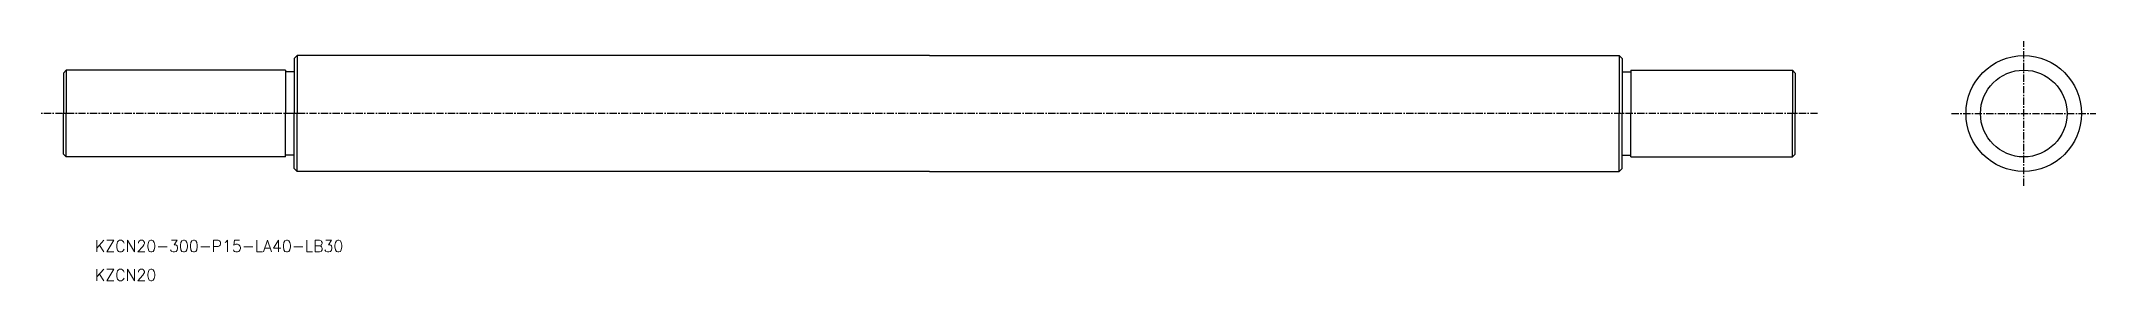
# Model space of a CAD drawing. Extents: x -23529 to -19844, y 30600 to 31926.
# Drawn here: x -23529.1 to -23173.2, y 31884.2 to 31925.7 of the extents above; entities outside this region: 1.
import ezdxf

# ---------------------------------------------------------------- set-up
doc = ezdxf.new("R2010")
doc.units = 0
doc.header["$PDMODE"] = 1
doc.linetypes.add('CENTER', pattern=[2, 1.25, -0.25, 0.25, -0.25])
doc.layers.get('0').update_dxf_attribs({"linetype": 'CONTINUOUS'})
doc.layers.add('CENTER', color=1, linetype='CENTER')
doc.styles.add('MISUMI', font='txt.shx')

msp = doc.modelspace()

# ---------------------------------------------------------------- linework, layer by layer
at = {"color": 7, "linetype": 'CONTINUOUS'}
for p, q in [((-23485.23, 31922.66), (-23484.73, 31923.16)), ((-23375.23, 31923.16), (-23484.73, 31923.16)), ((-23484.73, 31923.16), (-23484.73, 31913.16)), ((-23375.23, 31923.16), (-23255.73, 31923.16)), ((-23255.73, 31923.16), (-23255.73, 31913.16)), ((-23255.23, 31922.66), (-23255.73, 31923.16)), ((-23525.23, 31920.16), (-23524.73, 31920.66)), ((-23525.23, 31920.16), (-23525.23, 31913.16)), ((-23486.73, 31920.66), (-23524.73, 31920.66)), ((-23524.73, 31920.66), (-23524.73, 31913.16)), ((-23486.73, 31920.66), (-23486.73, 31913.16)), ((-23485.23, 31920.36), (-23486.73, 31920.36)), ((-23485.23, 31922.66), (-23485.23, 31913.16)), ((-23255.23, 31922.66), (-23255.23, 31913.16)), ((-23255.23, 31920.36), (-23253.73, 31920.36)), ((-23253.73, 31920.66), (-23225.73, 31920.66)), ((-23253.73, 31920.66), (-23253.73, 31913.16)), ((-23225.73, 31920.66), (-23225.73, 31913.16)), ((-23225.23, 31920.16), (-23225.73, 31920.66)), ((-23225.23, 31920.16), (-23225.23, 31913.16)), ((-23525.23, 31906.16), (-23525.23, 31913.16)), ((-23524.73, 31905.66), (-23524.73, 31913.16)), ((-23486.73, 31905.66), (-23486.73, 31913.16)), ((-23485.23, 31903.66), (-23485.23, 31913.16)), ((-23484.73, 31903.16), (-23484.73, 31913.16)), ((-23255.73, 31903.16), (-23255.73, 31913.16)), ((-23255.23, 31903.66), (-23255.23, 31913.16)), ((-23253.73, 31905.66), (-23253.73, 31913.16)), ((-23225.73, 31905.66), (-23225.73, 31913.16)), ((-23225.23, 31906.16), (-23225.23, 31913.16)), ((-23525.23, 31906.16), (-23524.73, 31905.66)), ((-23486.73, 31905.66), (-23524.73, 31905.66)), ((-23485.23, 31905.96), (-23486.73, 31905.96)), ((-23255.23, 31905.96), (-23253.73, 31905.96)), ((-23253.73, 31905.66), (-23225.73, 31905.66)), ((-23225.23, 31906.16), (-23225.73, 31905.66)), ((-23485.23, 31903.66), (-23484.73, 31903.16)), ((-23375.23, 31903.16), (-23484.73, 31903.16)), ((-23375.23, 31903.16), (-23255.73, 31903.16)), ((-23255.23, 31903.66), (-23255.73, 31903.16))]:
    msp.add_line(p, q, dxfattribs=at)
for radius in [10, 7.5]:
    msp.add_circle((-23185.66, 31913.16), radius, dxfattribs=at)
msp.add_point((-19844.35, 30599.58), dxfattribs=at)
at = {"layer": 'CENTER', "color": 1, "linetype": 'CENTER'}
for p, q in [((-23185.66, 31900.66), (-23185.66, 31925.66)), ((-23221.37, 31913.16), (-23529.09, 31913.16)), ((-23198.16, 31913.16), (-23173.16, 31913.16))]:
    msp.add_line(p, q, dxfattribs=at)

# ---------------------------------------------------------------- texts
at = {"color": 7, "linetype": 'CONTINUOUS', "style": 'MISUMI'}
for s, p in [('KZCN20-300-P15-LA40-LB30', (-23519.77, 31889.24)), ('KZCN20', (-23519.77, 31884.24))]:
    msp.add_text(s, height=2, dxfattribs=at).set_placement(p)

doc.saveas('drawing.dxf')
